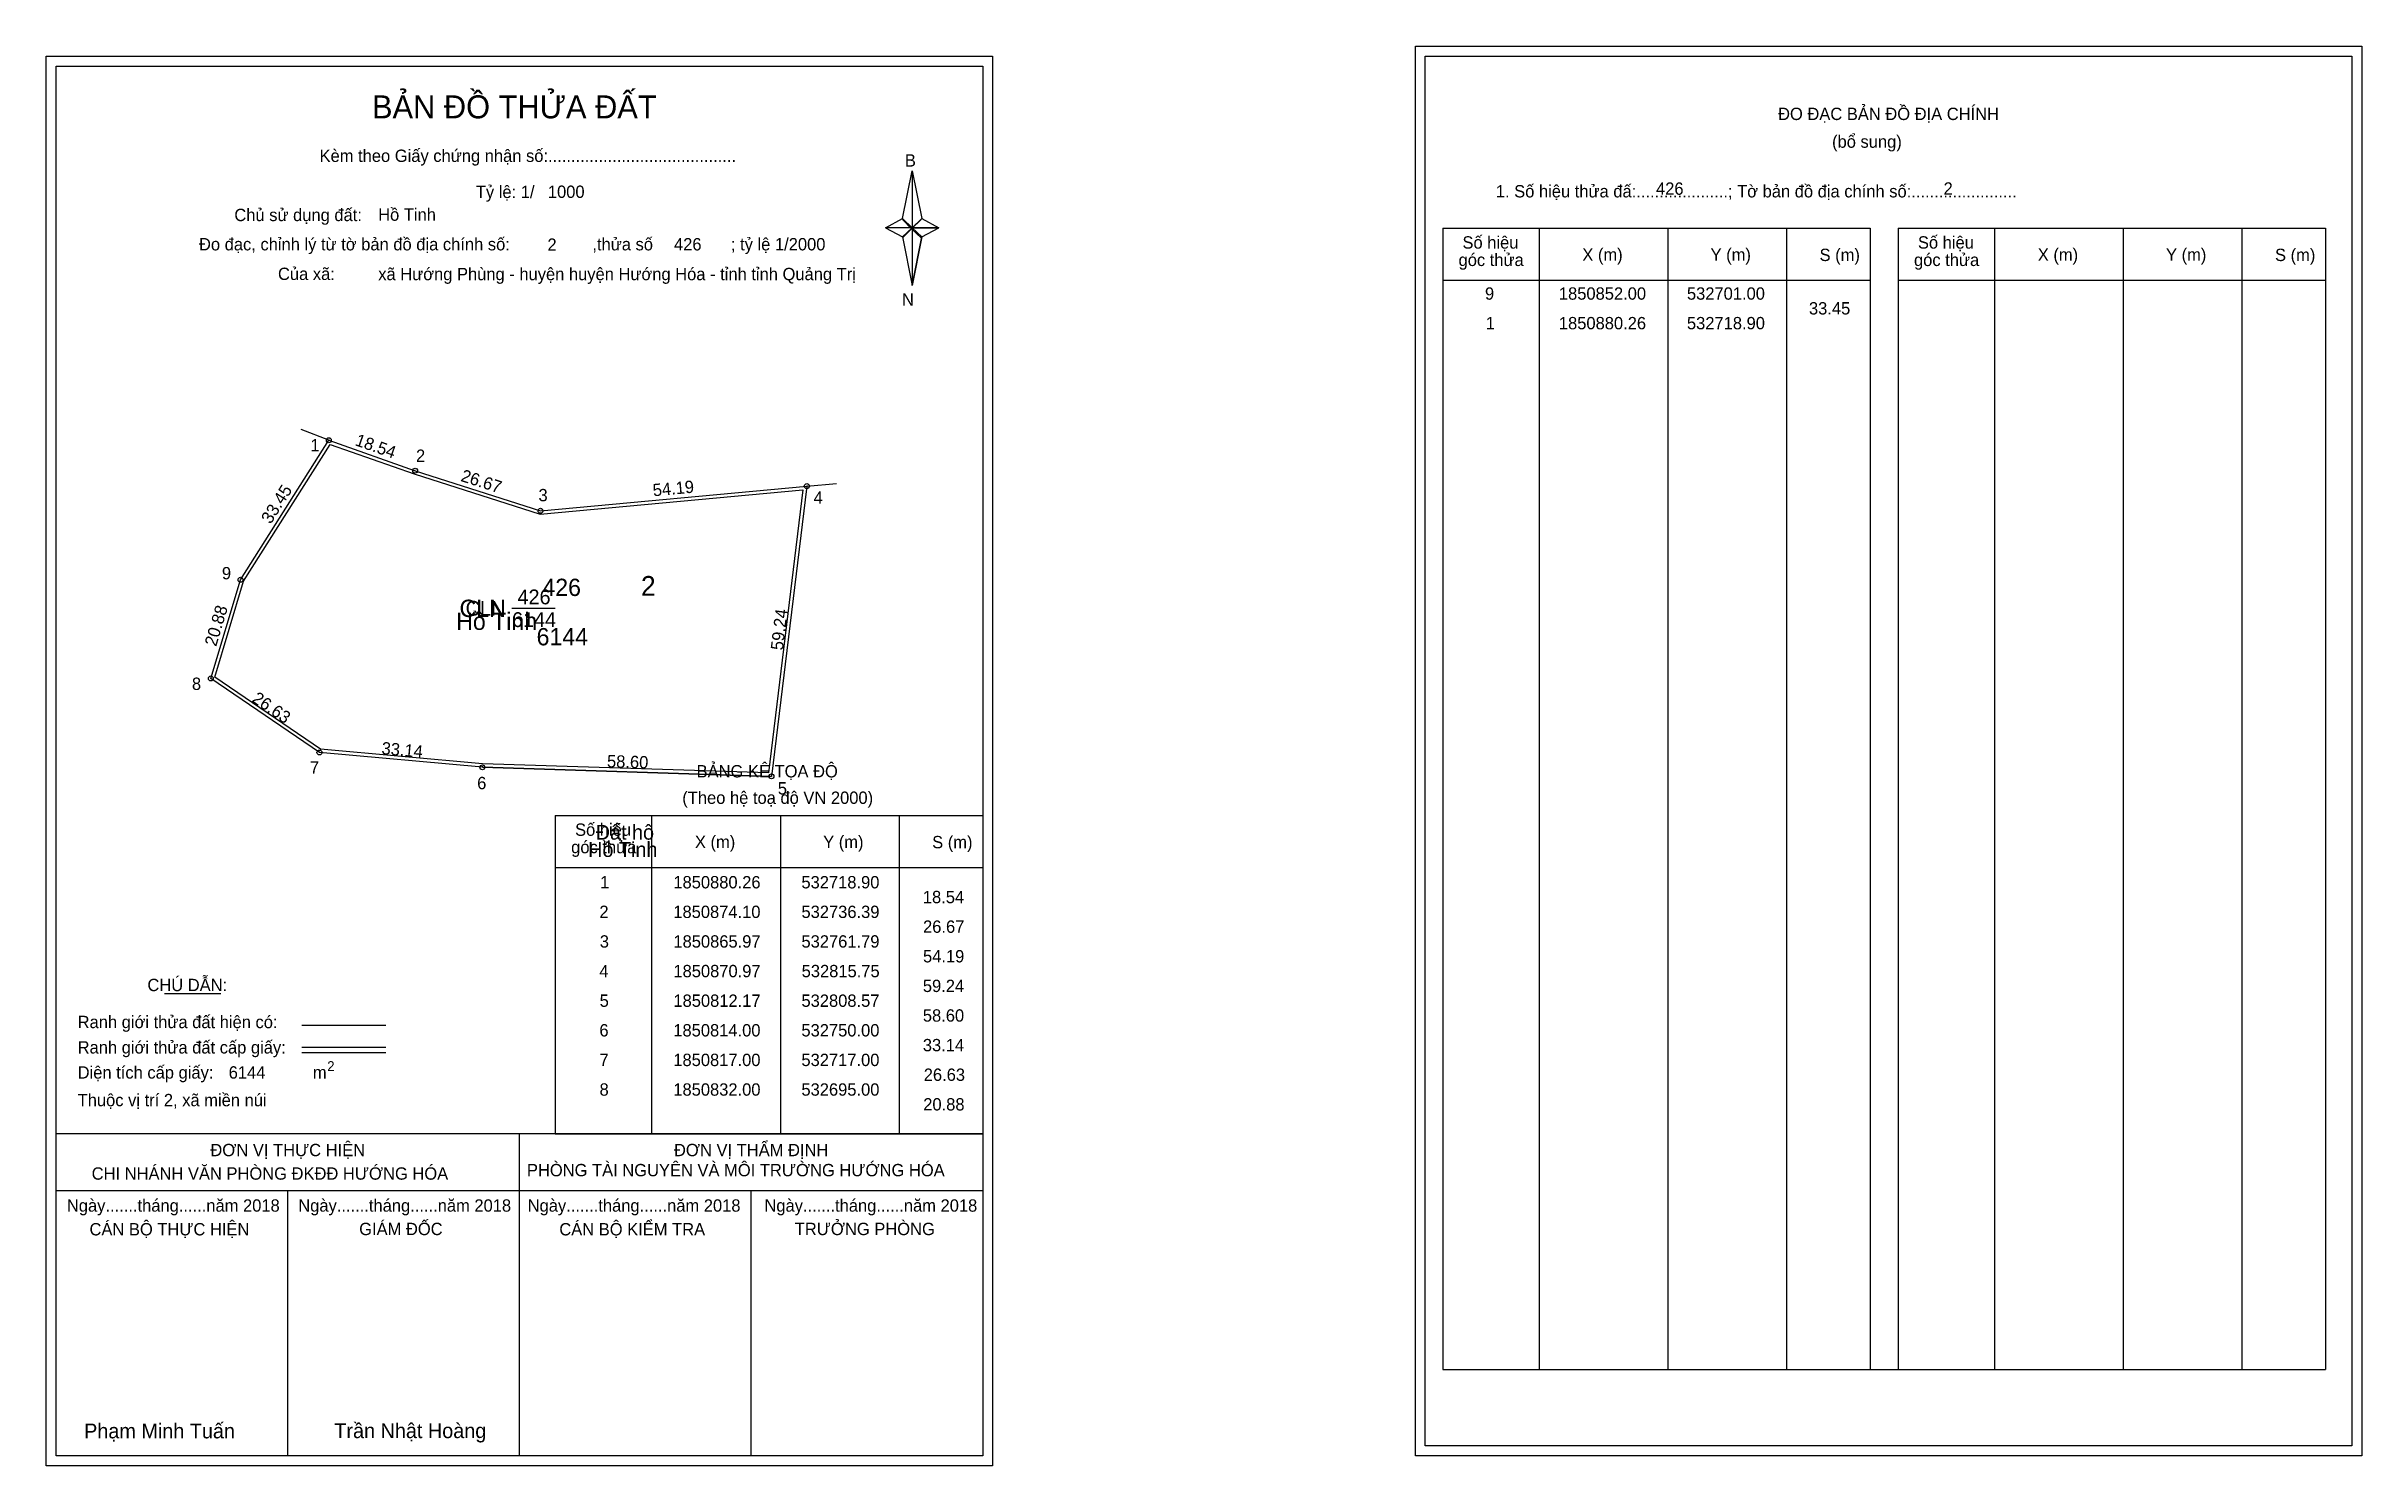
# Model space of a CAD drawing. Extents: x 532662 to 533131, y 1850673 to 1850960.
import ezdxf

# ---------------------------------------------------------------- set-up
doc = ezdxf.new("R2010")
doc.units = 0
for name, color, linetype in [('Level 1', 7, 'Continuous'), ('Level 10', 7, 'Continuous'), ('Level 11', 7, 'Continuous'), ('Level 13', 7, 'Continuous'), ('Level 2', 7, 'Continuous'), ('Level 27', 7, 'Continuous'), ('Level 3', 7, 'Continuous'), ('Level 36', 7, 'Continuous'), ('Level 4', 7, 'Continuous'), ('Level 49', 7, 'Continuous'), ('Level 5', 7, 'Continuous'), ('Level 53', 7, 'Continuous'), ('Level 55', 7, 'Continuous'), ('Level 6', 7, 'Continuous'), ('Level 63', 7, 'Continuous'), ('Level 7', 7, 'Continuous'), ('Level 9', 7, 'Continuous')]:
    doc.layers.add(name, color=color, linetype=linetype)

msp = doc.modelspace()

# ---------------------------------------------------------------- linework, layer by layer
at = {"layer": 'Level 1'}
for p, q in [((532940.99, 1850958.08), (532940.99, 1850958.08)), ((532663.67, 1850956.08), (532663.67, 1850956.08)), ((532835.09, 1850925.2), (532837.06, 1850934.84)), ((532837.06, 1850934.84), (532837.06, 1850923.31)), ((532837.06, 1850934.84), (532839.03, 1850925.2)), ((532831.65, 1850923.31), (532835.09, 1850925.2)), ((532835.09, 1850925.2), (532837.06, 1850923.31)), ((532836.91, 1850923.09), (532835.09, 1850924.98)), ((532838.88, 1850924.98), (532836.91, 1850923.09)), ((532836.91, 1850923.09), (532838.88, 1850924.98)), ((532839.03, 1850925.2), (532837.06, 1850923.31)), ((532837.06, 1850923.31), (532835.09, 1850921.47)), ((532836.91, 1850923.09), (532835.09, 1850921.25)), ((532835.09, 1850921.25), (532836.91, 1850923.09)), ((532835.09, 1850921.47), (532837.06, 1850911.61)), ((532838.88, 1850921.25), (532836.91, 1850923.09)), ((532837.06, 1850923.31), (532837.06, 1850911.61)), ((532837.06, 1850923.31), (532842.47, 1850923.31)), ((532837.06, 1850923.31), (532839.03, 1850921.47)), ((532839.03, 1850921.47), (532837.06, 1850911.61)), ((532839.03, 1850921.47), (532842.47, 1850923.31)), ((532944.53, 1850923.22), (533031.13, 1850923.22)), ((532964.12, 1850691.96), (532964.12, 1850923.22)), ((532990.19, 1850691.96), (532990.19, 1850923.22)), ((533014.16, 1850923.22), (533014.16, 1850691.96)), ((533031.13, 1850923.22), (533031.13, 1850691.96)), ((533036.78, 1850923.22), (533123.39, 1850923.22)), ((533056.37, 1850691.96), (533056.37, 1850923.22)), ((533082.45, 1850691.96), (533082.45, 1850923.22)), ((533106.42, 1850923.22), (533106.42, 1850691.96)), ((533123.39, 1850923.22), (533123.39, 1850691.96)), ((532944.53, 1850912.7), (533031.13, 1850912.7)), ((533036.78, 1850912.7), (533123.39, 1850912.7)), ((532764.77, 1850804.25), (532851.37, 1850804.25)), ((532784.36, 1850739.73), (532784.36, 1850804.25)), ((532810.43, 1850739.73), (532810.43, 1850804.25)), ((532834.4, 1850804.25), (532834.4, 1850739.73)), ((532764.77, 1850793.72), (532851.37, 1850793.72)), ((532685.59, 1850768.14), (532696.99, 1850768.14)), ((532713.45, 1850761.74), (532730.47, 1850761.74)), ((532713.45, 1850757.29), (532730.47, 1850757.29)), ((532713.45, 1850756.2), (532730.47, 1850756.2)), ((532770.5, 1850739.73), (532663.67, 1850739.73)), ((532851.37, 1850739.73), (532746.53, 1850739.73)), ((532757.52, 1850674.5), (532757.52, 1850739.73)), ((532764.77, 1850739.72), (532851.37, 1850739.72)), ((532851.37, 1850728.18), (532663.67, 1850728.18)), ((532710.59, 1850674.5), (532710.59, 1850728.18)), ((532804.44, 1850674.5), (532804.44, 1850728.18)), ((532944.53, 1850691.96), (533123.39, 1850691.96)), ((533128.69, 1850676.5), (533128.69, 1850676.5)), ((532851.37, 1850674.5), (532851.37, 1850674.5))]:
    msp.add_line(p, q, dxfattribs=at)
for points in [[(532835.09, 1850925.2), (532837.06, 1850934.84), (532837.06, 1850923.31)], [(532837.06, 1850923.31), (532839.03, 1850925.2), (532842.47, 1850923.31)], [(532831.65, 1850923.31), (532835.09, 1850921.47), (532837.06, 1850923.31)], [(532837.06, 1850923.31), (532837.06, 1850911.61), (532839.03, 1850921.47)]]:
    msp.add_lwpolyline(points, close=True, dxfattribs=at)
at = {"layer": 'Level 10'}
msp.add_line((532750, 1850814), (532808.57, 1850812.17), dxfattribs=at)
for points in [[(532701, 1850852), (532718.9, 1850880.26), (532736.39, 1850874.1), (532761.79, 1850865.97), (532815.75, 1850870.97), (532808.57, 1850812.17), (532750, 1850814), (532717, 1850817), (532695, 1850832)], [(532701.64, 1850851.71), (532719.19, 1850879.41), (532736.17, 1850873.44), (532761.71, 1850865.26), (532814.95, 1850870.19), (532807.95, 1850812.89), (532750.04, 1850814.7), (532717.24, 1850817.68), (532695.82, 1850832.29)]]:
    msp.add_lwpolyline(points, close=True, dxfattribs=at)
at = {"layer": 'Level 11'}
for centre in [(532718.9, 1850880.26), (532736.39, 1850874.1), (532815.75, 1850870.97), (532761.79, 1850865.97), (532701, 1850852), (532701, 1850852), (532695, 1850832), (532717, 1850817), (532750, 1850814), (532808.57, 1850812.17)]:
    msp.add_circle(centre, 0.5, dxfattribs=at)
at = {"layer": 'Level 27'}
for p, q in [((532718.9, 1850880.26), (532713.3, 1850882.41)), ((532815.75, 1850870.97), (532821.73, 1850871.49))]:
    msp.add_line(p, q, dxfattribs=at)
at = {"layer": 'Level 3'}
for p, q in [((532944.53, 1850923.22), (532944.53, 1850691.96)), ((533036.78, 1850923.22), (533036.78, 1850691.96)), ((532764.77, 1850804.25), (532764.77, 1850739.73))]:
    msp.add_line(p, q, dxfattribs=at)
at = {"layer": 'Level 63'}
for points in [[(532661.67, 1850958.08), (532853.37, 1850958.08), (532853.37, 1850672.5), (532661.67, 1850672.5)], [(532939, 1850960.08), (533130.7, 1850960.08), (533130.7, 1850674.5), (532939, 1850674.5)], [(532941, 1850958.08), (533128.7, 1850958.08), (533128.7, 1850676.5), (532941, 1850676.5)], [(532663.67, 1850956.08), (532851.37, 1850956.08), (532851.37, 1850674.5), (532663.67, 1850674.5)]]:
    msp.add_lwpolyline(points, close=True, dxfattribs=at)
at = {"layer": 'Level 9'}
msp.add_line((532756, 1850846.22), (532764.72, 1850846.22), dxfattribs=at)

# ---------------------------------------------------------------- texts
at = {"layer": 'Level 1'}
for s, height, p in [('BẢN ĐỒ THỬA ĐẤT', 4.6657, (532727.64, 1850945.48)), ('ĐO ĐẠC BẢN ĐỒ ĐỊA CHÍNH', 2.5, (533012.47, 1850945.14)), ('Kèm theo Giấy chứng nhận số:.........................................', 2.5, (532717.02, 1850936.65)), ('(bổ sung)', 2.5, (533023.41, 1850939.52)), ('B', 2.5, (532835.6, 1850935.71)), ('1. Số hiệu thửa đấ:....................; Tờ bản đồ địa chính số:.......................', 2.5, (532955.3, 1850929.46)), ('Chủ sử dụng đất:', 2.5, (532699.76, 1850924.66)), ('Đo đạc, chỉnh lý từ tờ bản đồ địa chính số:                  ,thửa số                 ; tỷ lệ 1/2000', 2.5, (532692.6, 1850918.73)), ('Số hiệu', 2.5, (532948.54, 1850919.09)), ('Số hiệu', 2.5, (533040.8, 1850919.09)), ('Của xã:', 2.5, (532708.6, 1850912.73)), ('góc thửa', 2.5, (532947.75, 1850915.56)), ('X (m)', 2.5, (532972.82, 1850916.62)), ('Y (m)', 2.5, (532998.8, 1850916.62)), ('S (m)', 2.5, (533020.88, 1850916.57)), ('góc thửa', 2.5, (533040.01, 1850915.56)), ('X (m)', 2.5, (533065.08, 1850916.62)), ('Y (m)', 2.5, (533091.06, 1850916.62)), ('S (m)', 2.5, (533113.14, 1850916.57)), ('N', 2.5, (532835, 1850907.54)), ('BẢNG KÊ TỌA ĐỘ', 2.5, (532793.4, 1850811.95)), ('(Theo hệ toạ độ VN 2000)', 2.5, (532790.5, 1850806.59)), ('Số hiệu', 2.5, (532768.78, 1850800.12)), ('góc thửa', 2.5, (532767.99, 1850796.59)), ('X (m)', 2.5, (532793.06, 1850797.64)), ('Y (m)', 2.5, (532819.04, 1850797.64)), ('S (m)', 2.5, (532841.12, 1850797.59)), ('CHÚ DẪN:', 2.5, (532682.15, 1850768.65)), ('Ranh giới thửa đất hiện có:', 2.5, (532668.02, 1850761.15)), ('Ranh giới thửa đất cấp giấy:', 2.5, (532668.02, 1850756.01)), ('Diện tích cấp giấy:', 2.5, (532668.02, 1850750.93)), ('m', 2.5, (532715.67, 1850750.95)), ('2', 2, (532718.57, 1850752.46)), ('Thuộc vị trí 2, xã miền núi', 2.5, (532668.02, 1850745.33)), ('ĐƠN VỊ THỰC HIỆN', 2.5, (532694.9, 1850735.21)), ('ĐƠN VỊ THẨM ĐỊNH', 2.5, (532788.81, 1850735.21)), ('CHI NHÁNH VĂN PHÒNG ĐKĐĐ HƯỚNG HÓA', 2.5, (532670.86, 1850730.45)), ('PHÒNG TÀI NGUYÊN VÀ MÔI TRƯỜNG HƯỚNG HÓA', 2.5, (532759.03, 1850731.14)), ('Ngày.......tháng......năm 2018', 2.5, (532665.84, 1850723.97)), ('Ngày.......tháng......năm 2018', 2.5, (532712.71, 1850723.97)), ('Ngày.......tháng......năm 2018', 2.5, (532759.18, 1850723.97)), ('Ngày.......tháng......năm 2018', 2.5, (532807.14, 1850723.97)), ('CÁN BỘ THỰC HIỆN', 2.5, (532670.42, 1850719.16)), ('GIÁM ĐỐC', 2.5, (532725.05, 1850719.22)), ('CÁN BỘ KIỂM TRA', 2.5, (532765.59, 1850719.16)), ('TRƯỞNG PHÒNG', 2.5, (532813.28, 1850719.22)), ('Phạm Minh Tuấn', 3, (532669.33, 1850678.04)), ('Trần Nhật Hoàng', 3, (532720.02, 1850678.09))]:
    msp.add_text(s, height=height, dxfattribs=at).set_placement(p)
at = {"layer": 'Level 11'}
msp.add_text('Tỷ lệ: 1/', height=2.5, dxfattribs=at).set_placement((532748.68, 1850929.34))
at = {"layer": 'Level 13'}
for s, p in [('426', (532757.12, 1850847.02)), ('CLN', (532746.61, 1850844.72)), ('6144', (532756, 1850842.42))]:
    msp.add_text(s, height=3, dxfattribs=at).set_placement(p)
at = {"layer": 'Level 2'}
msp.add_text('Hồ Tinh', height=3.5, dxfattribs=at).set_placement((532744.7, 1850841.84))
at = {"layer": 'Level 3'}
msp.add_text('CLN', height=3.5, dxfattribs=at).set_placement((532745.37, 1850844.46))
at = {"layer": 'Level 36'}
for s, p in [('Đất hộ', (532772.96, 1850799.34)), ('Hồ Tinh', (532771.42, 1850795.84))]:
    msp.add_text(s, height=3, dxfattribs=at).set_placement(p)
at = {"layer": 'Level 4'}
msp.add_text('426', height=3.5, dxfattribs=at).set_placement((532762.16, 1850848.71))
at = {"layer": 'Level 49'}
for s, rotation, p in [('18.54', 340.5977, (532724.05, 1850879.29)), ('26.67', 342.2512, (532745.46, 1850872.04)), ('33.45', 57.6497, (532707.12, 1850863.15)), ('54.19', 5.294, (532784.64, 1850868.89)), ('20.88', 73.3008, (532696.07, 1850838.35)), ('59.24', 83.0381, (532810.87, 1850837.61)), ('26.63', 325.7131, (532703.14, 1850827.42)), ('33.14', 354.8056, (532729.5, 1850816.67)), ('58.60', 358.2104, (532775.22, 1850814.01))]:
    msp.add_text(s, height=2.5, rotation=rotation, dxfattribs=at).set_placement(p)
at = {"layer": 'Level 5'}
msp.add_text('6144', height=3.5, dxfattribs=at).set_placement((532760.99, 1850838.71))
at = {"layer": 'Level 53'}
for s, p in [('9', (532953.1, 1850908.74)), ('1850852.00', (532968.07, 1850908.74)), ('532701.00', (532994.01, 1850908.74)), ('33.45', (533018.73, 1850905.74)), ('1', (532953.25, 1850902.74)), ('1850880.26', (532968.07, 1850902.74)), ('532718.90', (532994.01, 1850902.74)), ('1', (532773.86, 1850789.47)), ('1850880.26', (532788.69, 1850789.47)), ('532718.90', (532814.63, 1850789.47)), ('18.54', (532839.23, 1850786.47)), ('2', (532773.71, 1850783.47)), ('1850874.10', (532788.68, 1850783.47)), ('532736.39', (532814.64, 1850783.47)), ('3', (532773.79, 1850777.47)), ('1850865.97', (532788.7, 1850777.47)), ('532761.79', (532814.64, 1850777.47)), ('26.67', (532839.27, 1850780.47)), ('54.19', (532839.26, 1850774.47)), ('4', (532773.7, 1850771.47)), ('1850870.97', (532788.7, 1850771.47)), ('532815.75', (532814.68, 1850771.47)), ('59.24', (532839.23, 1850768.47)), ('5', (532773.76, 1850765.47)), ('1850812.17', (532788.7, 1850765.47)), ('532808.57', (532814.64, 1850765.47)), ('58.60', (532839.23, 1850762.47)), ('6', (532773.71, 1850759.47)), ('1850814.00', (532788.68, 1850759.47)), ('532750.00', (532814.63, 1850759.47)), ('7', (532773.72, 1850753.47)), ('1850817.00', (532788.68, 1850753.47)), ('532717.00', (532814.63, 1850753.47)), ('33.14', (532839.23, 1850756.47)), ('26.63', (532839.41, 1850750.47)), ('8', (532773.74, 1850747.47)), ('1850832.00', (532788.68, 1850747.47)), ('532695.00', (532814.63, 1850747.47)), ('20.88', (532839.31, 1850744.47))]:
    msp.add_text(s, height=2.5, dxfattribs=at).set_placement(p)
at = {"layer": 'Level 55'}
for s, height, p in [('1', 0.4, (532718.79, 1850880.26)), ('0', 0.11, (532718.86, 1850880.15)), ('0', 0.11, (532718.86, 1850880.15)), ('0', 0.11, (532718.86, 1850880.15)), ('0', 0.11, (532718.86, 1850880.15)), ('2', 0.4, (532736.25, 1850874.1)), ('0', 0.11, (532736.35, 1850873.99)), ('0', 0.11, (532736.35, 1850873.99)), ('4', 0.4, (532815.61, 1850870.97)), ('0', 0.11, (532815.71, 1850870.86)), ('0', 0.11, (532815.71, 1850870.86)), ('0', 0.11, (532815.71, 1850870.86)), ('0', 0.11, (532815.71, 1850870.86)), ('3', 0.4, (532761.67, 1850865.97)), ('0', 0.11, (532761.75, 1850865.86)), ('0', 0.11, (532761.75, 1850865.86)), ('9', 0.4, (532700.86, 1850852)), ('0', 0.11, (532700.96, 1850851.89)), ('0', 0.11, (532700.96, 1850851.89)), ('8', 0.4, (532694.87, 1850832)), ('0', 0.11, (532694.96, 1850831.89)), ('0', 0.11, (532694.96, 1850831.89)), ('7', 0.4, (532716.87, 1850817)), ('0', 0.11, (532716.96, 1850816.89)), ('0', 0.11, (532716.96, 1850816.89)), ('6', 0.4, (532749.86, 1850814)), ('0', 0.11, (532749.96, 1850813.89)), ('0', 0.11, (532749.96, 1850813.89)), ('5', 0.4, (532808.44, 1850812.17)), ('0', 0.11, (532808.53, 1850812.06)), ('0', 0.11, (532808.53, 1850812.06))]:
    msp.add_text(s, height=height, dxfattribs=at).set_placement(p)
at = {"layer": 'Level 6'}
for s, p in [('1000', (532763.27, 1850929.36)), ('426', (532987.75, 1850930)), ('2', (533046, 1850930.02)), ('Hồ Tinh', (532728.89, 1850924.73)), ('2', (532763.19, 1850918.64)), ('426', (532788.82, 1850918.72)), ('xã Hướng Phùng - huyện huyện Hướng Hóa - tỉnh tỉnh Quảng Trị', (532728.91, 1850912.69)), ('6144', (532698.61, 1850750.93))]:
    msp.add_text(s, height=2.5, dxfattribs=at).set_placement(p)
at = {"layer": 'Level 7'}
msp.add_text('2', height=4, dxfattribs=at).set_placement((532782.13, 1850848.75))
at = {"layer": 'Level 9'}
for s, p in [('1', (532715.17, 1850878)), ('2', (532736.56, 1850875.88)), ('3', (532761.37, 1850867.9)), ('4', (532817.11, 1850867.42)), ('9', (532697.24, 1850852.08)), ('8', (532691.17, 1850829.68)), ('7', (532715.08, 1850812.74)), ('6', (532748.95, 1850809.56)), ('5', (532809.85, 1850808.49))]:
    msp.add_text(s, height=2.5, dxfattribs=at).set_placement(p)

doc.saveas('drawing.dxf')
